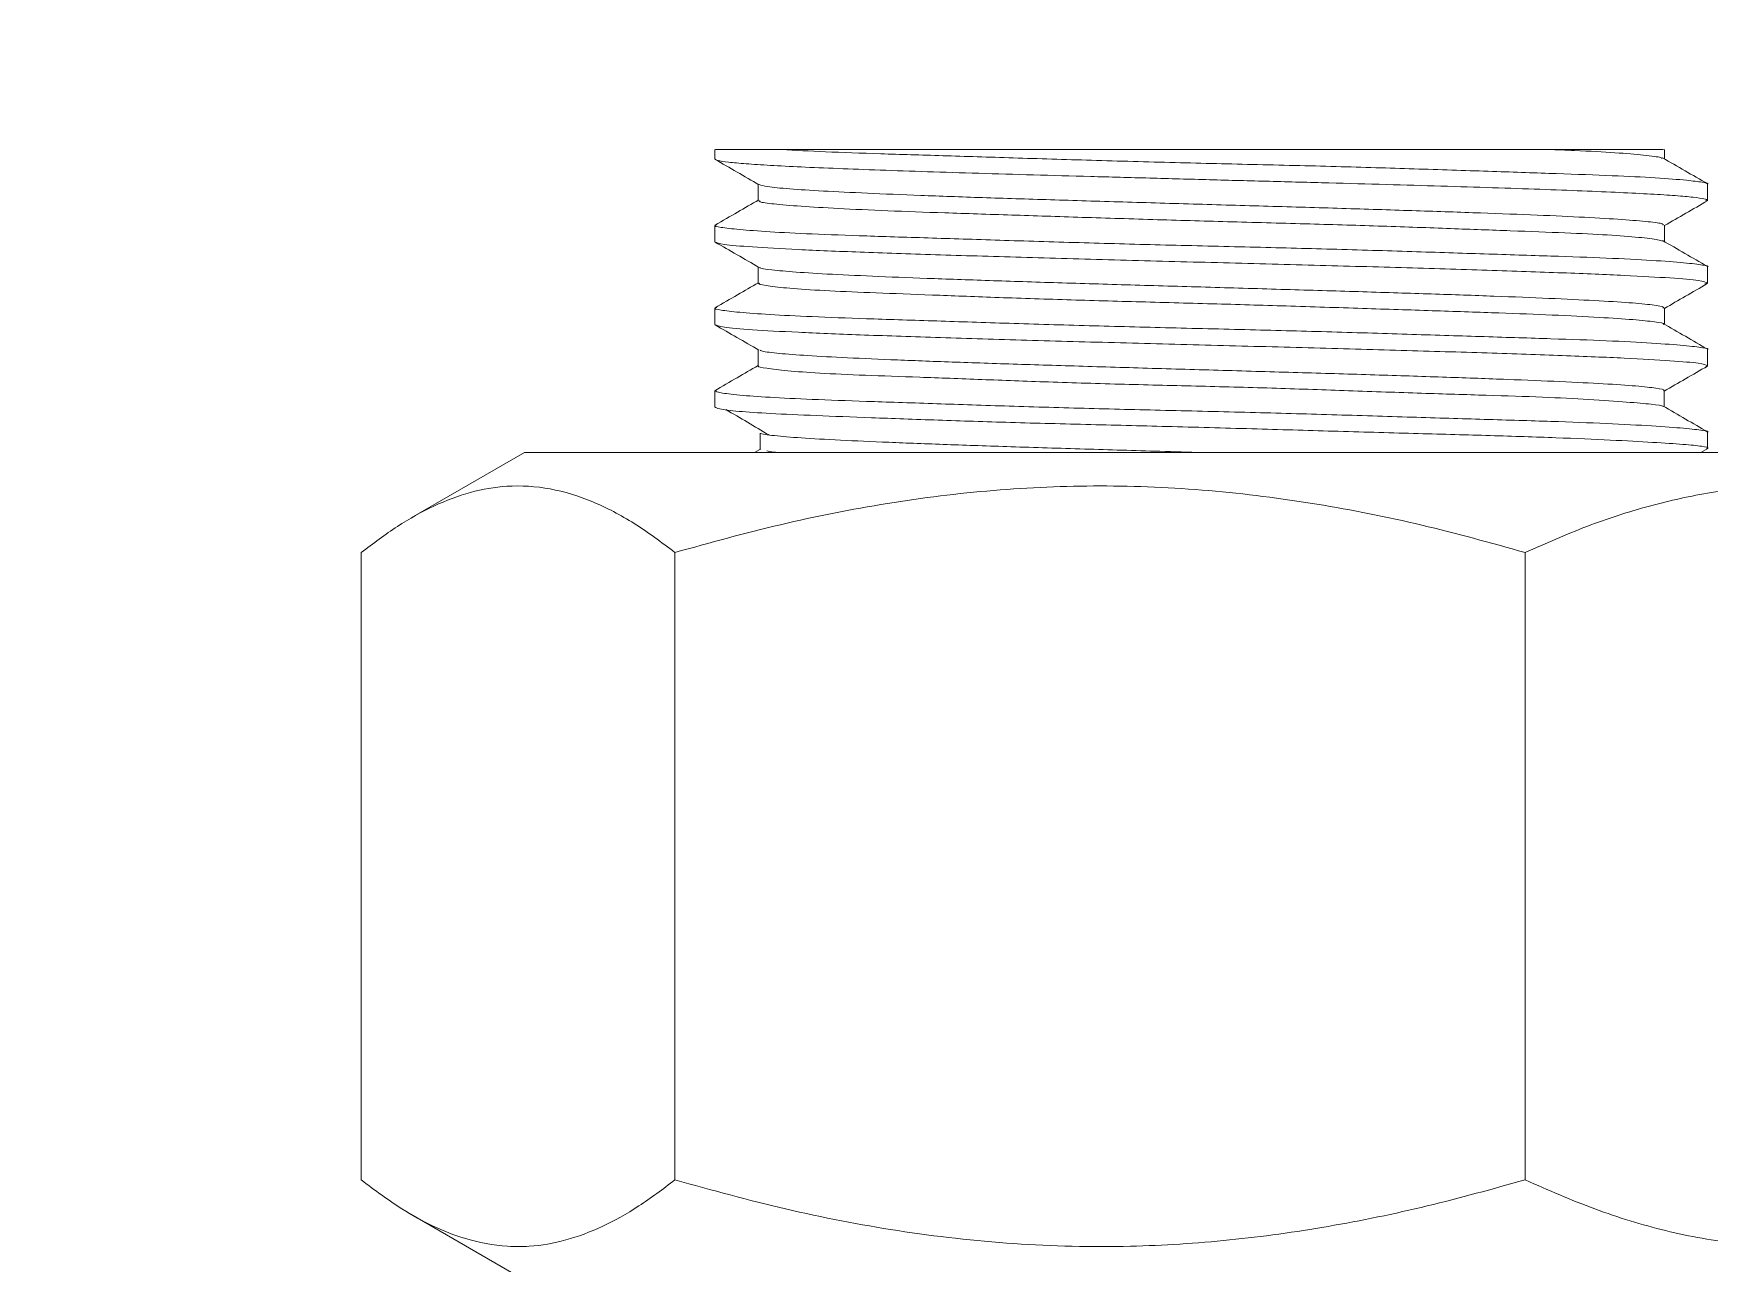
# Model space of a CAD drawing. Header units: millimetres. Extents: x 2479 to 2785, y 1080 to 1310.
# Drawn here: x 2607.133 to 2609.45, y 1137.237 to 1138.937 of the extents above; entities that cross this region are included whole.
import ezdxf

# ---------------------------------------------------------------- set-up
doc = ezdxf.new("R2010")
doc.units = ezdxf.units.MM
doc.linetypes.add('HIDDEN', pattern=[0.375, 0.25, -0.125])

# ---------------------------------------------------------------- blocks, each defined once
blk = doc.blocks.new('G$C86730ED5')
at = {"color": 2, "linetype": 'Continuous', "lineweight": 15}
for p, q in [((-0.006861, 0.020295), (-0.006861, 0.020428)), ((0.006263, 0.020428), (0.006263, 0.020298)), ((-0.006264, 0.019715), (-0.006264, 0.019946)), ((0.006861, 0.019948), (0.006861, 0.019723)), ((0.006834, 0.019716), (0.006861, 0.019723)), ((-0.006861, 0.019151), (-0.006861, 0.019377)), ((0.006267, 0.019381), (0.006267, 0.019153)), ((-0.006262, 0.018572), (-0.006262, 0.018803)), ((0.006861, 0.018806), (0.006861, 0.018579)), ((0.006824, 0.018569), (0.006861, 0.018579)), ((-0.006861, 0.018008), (-0.006861, 0.018234)), ((0.006265, 0.018237), (0.006265, 0.018011)), ((-0.006265, 0.017429), (-0.006265, 0.01766)), ((0.006861, 0.017663), (0.006861, 0.017436)), ((0.006835, 0.017428), (0.006861, 0.017436)), ((-0.006861, 0.016868), (-0.006861, 0.017092)), ((0.006262, 0.017094), (0.006262, 0.01687)), ((-0.006861, 0.016864), (-0.006856, 0.016866)), ((-0.006235, 0.016276), (-0.006235, 0.016504)), ((0.006861, 0.01652), (0.006861, 0.016297)), ((-0.011059, 0.015334), (-0.009492, 0.016239)), ((0.009492, 0.016239), (-0.009492, 0.016239)), ((-0.006313, 0.016239), (-0.006239, 0.016282)), ((0.006863, 0.016293), (0.006769, 0.016239)), ((-0.011751, 0.014857), (-0.011751, 0.006184)), ((-0.007413, 0.014857), (-0.007413, 0.006184)), ((0.004338, 0.006184), (0.004338, 0.014857)), ((-0.009499, 0.004803), (-0.011063, 0.005708))]:
    blk.add_line(p, q, dxfattribs=at)
for points, knots in [([(-0.006843, 0.020428), (-0.006848, 0.020428), (-0.006869, 0.020428), (-0.00673, 0.020428), (-0.00644, 0.020428), (-0.006108, 0.020428), (-0.005942, 0.020428)], [0, 0, 0, 0, 0.099959, 0.399973, 0.699986, 1, 1, 1, 1]), ([(0.004657, 0.020428), (0.004494, 0.020428), (0.004166, 0.020428), (0.003592, 0.020428), (0.002964, 0.020428), (0.002282, 0.020428), (0.001559, 0.020428), (0.000557, 0.020428), (-0.000479, 0.020428), (-0.001504, 0.020428), (-0.002263, 0.020428), (-0.002998, 0.020428), (-0.003696, 0.020428), (-0.004349, 0.020428), (-0.004948, 0.020428), (-0.005492, 0.020428), (-0.005792, 0.020428), (-0.005942, 0.020428)], [0, 0, 0, 0, 0.06028, 0.120639, 0.181907, 0.243246, 0.305717, 0.368145, 0.492214, 0.55467, 0.61795, 0.681279, 0.744183, 0.807766, 0.871912, 0.935693, 1, 1, 1, 1]), ([(-0.005942, 0.020425), (-0.005748, 0.020415), (-0.005355, 0.020395), (-0.004593, 0.020368), (-0.003719, 0.020342), (-0.002738, 0.020311), (-0.001654, 0.020277), (-0.000512, 0.020246), (0.000655, 0.020218), (0.001794, 0.020191), (0.002891, 0.020157), (0.003896, 0.020124), (0.0048, 0.020093), (0.00556, 0.020066), (0.006167, 0.020036), (0.006582, 0.020003), (0.006799, 0.019974), (0.006888, 0.019957), (0.006861, 0.019948), (0.006861, 0.019948)], [0, 0, 0, 0, 0.060063, 0.121674, 0.181737, 0.243349, 0.30687, 0.372233, 0.435764, 0.501137, 0.564659, 0.630023, 0.693555, 0.758931, 0.822453, 0.887818, 0.943301, 0.999995, 1, 1, 1, 1]), ([(0.006233, 0.020303), (0.006229, 0.020307), (0.006218, 0.020321), (0.006004, 0.020347), (0.005602, 0.020384), (0.005133, 0.020409), (0.00478, 0.020423), (0.004655, 0.020428)], [0, 0, 0, 0, 0.116129, 0.372468, 0.614609, 0.863516, 1, 1, 1, 1]), ([(0.00625, 0.020428), (0.00625, 0.020428), (0.006251, 0.020428), (0.006076, 0.020428), (0.005746, 0.020428), (0.005281, 0.020428), (0.004865, 0.020428), (0.004657, 0.020428)], [0, 0, 0, 0, 0.1397, 0.356317, 0.572837, 0.786418, 1, 1, 1, 1]), ([(0.006861, 0.019723), (0.006852, 0.01973), (0.006832, 0.019745), (0.006676, 0.019767), (0.00643, 0.019789), (0.006087, 0.019811), (0.005656, 0.019833), (0.005141, 0.019855), (0.004552, 0.019877), (0.003896, 0.019899), (0.003183, 0.019921), (0.002423, 0.019943), (0.001628, 0.019965), (0.000808, 0.019987), (-0.000023, 0.020009), (-0.000853, 0.020032), (-0.001671, 0.020054), (-0.002465, 0.020076), (-0.003222, 0.020098), (-0.003933, 0.02012), (-0.004586, 0.020142), (-0.005171, 0.020164), (-0.005681, 0.020186), (-0.006108, 0.020208), (-0.006446, 0.02023), (-0.006687, 0.020252), (-0.006836, 0.020274), (-0.006851, 0.020288), (-0.006859, 0.020295)], [0, 0, 0, 0, 0.038542, 0.077083, 0.115625, 0.154166, 0.192708, 0.23125, 0.269791, 0.308333, 0.346874, 0.385416, 0.423957, 0.462499, 0.501041, 0.539582, 0.578124, 0.616665, 0.655207, 0.693749, 0.73229, 0.770832, 0.809373, 0.847915, 0.886456, 0.924998, 0.96354, 1, 1, 1, 1]), ([(-0.006252, 0.019939), (-0.006353, 0.019998), (-0.006555, 0.020115), (-0.006758, 0.020232), (-0.006859, 0.02029)], [0, 0, 0, 0, 0.499918, 1, 1, 1, 1]), ([(0.006239, 0.020312), (0.006342, 0.020252), (0.006549, 0.020133), (0.006756, 0.020013), (0.006859, 0.019953)], [0, 0, 0, 0, 0.499982, 1, 1, 1, 1]), ([(0.006246, 0.01938), (0.006248, 0.019386), (0.006253, 0.019403), (0.00606, 0.019429), (0.005703, 0.019459), (0.005184, 0.01949), (0.004526, 0.01952), (0.003736, 0.01955), (0.002844, 0.01958), (0.001876, 0.019611), (0.000856, 0.019641), (-0.000188, 0.019671), (-0.001227, 0.019702), (-0.002232, 0.019732), (-0.003177, 0.019762), (-0.004034, 0.019792), (-0.004775, 0.019823), (-0.005387, 0.019853), (-0.005851, 0.019883), (-0.006161, 0.019913), (-0.006221, 0.019932), (-0.00625, 0.019942)], [0, 0, 0, 0, 0.033707, 0.087564, 0.141489, 0.1954, 0.249237, 0.303071, 0.35698, 0.410906, 0.464767, 0.518586, 0.572473, 0.626403, 0.68029, 0.73411, 0.787971, 0.841896, 0.895805, 0.94964, 1, 1, 1, 1]), ([(-0.006858, 0.019382), (-0.006755, 0.019442), (-0.006553, 0.019558), (-0.006352, 0.019675), (-0.006255, 0.019731)], [0, 0, 0, 0, 0.514219, 1, 1, 1, 1]), ([(0.006233, 0.01916), (0.006219, 0.019167), (0.006184, 0.019182), (0.005924, 0.019213), (0.0055, 0.019247), (0.004905, 0.019275), (0.00417, 0.019302), (0.003314, 0.019334), (0.002379, 0.019368), (0.00136, 0.019399), (0.000307, 0.019426), (-0.000757, 0.019457), (-0.001787, 0.019489), (-0.00278, 0.019522), (-0.003691, 0.019551), (-0.004498, 0.01958), (-0.005168, 0.019611), (-0.0057, 0.019643), (-0.006065, 0.019674), (-0.006253, 0.0197), (-0.006245, 0.019716), (-0.006241, 0.019722)], [0, 0, 0, 0, 0.036954, 0.09004, 0.144562, 0.199481, 0.256081, 0.309385, 0.364163, 0.41881, 0.475082, 0.528728, 0.583905, 0.638167, 0.693991, 0.748101, 0.803815, 0.857605, 0.912893, 0.967426, 1, 1, 1, 1]), ([(0.006862, 0.01972), (0.006761, 0.019661), (0.006563, 0.019547), (0.006364, 0.019432), (0.006267, 0.019376)], [0, 0, 0, 0, 0.508895, 1, 1, 1, 1]), ([(-0.006834, 0.019386), (-0.006846, 0.019383), (-0.006888, 0.019371), (-0.006798, 0.019351), (-0.006548, 0.019322), (-0.006121, 0.019289), (-0.005534, 0.019259), (-0.004778, 0.019231), (-0.00388, 0.019204), (-0.002864, 0.019171), (-0.001775, 0.019137), (-0.000626, 0.019106), (0.000531, 0.019079), (0.001683, 0.01905), (0.002777, 0.019016), (0.003801, 0.018983), (0.004709, 0.018954), (0.005492, 0.018927), (0.00611, 0.018895), (0.006566, 0.018861), (0.006796, 0.018831), (0.006887, 0.018814), (0.006861, 0.018806), (0.006861, 0.018806)], [0, 0, 0, 0, 0.017312, 0.066499, 0.116955, 0.166142, 0.216597, 0.268625, 0.322162, 0.374183, 0.427712, 0.479739, 0.533275, 0.585295, 0.638824, 0.690845, 0.744375, 0.796397, 0.849928, 0.901947, 0.955475, 0.999997, 1, 1, 1, 1]), ([(-0.006252, 0.018797), (-0.006353, 0.018856), (-0.006555, 0.018972), (-0.006757, 0.019089), (-0.006858, 0.019147)], [0, 0, 0, 0, 0.499983, 1, 1, 1, 1]), ([(0.006237, 0.01917), (0.00634, 0.01911), (0.006547, 0.01899), (0.006754, 0.018871), (0.006858, 0.018811)], [0, 0, 0, 0, 0.499978, 1, 1, 1, 1]), ([(0.006244, 0.018236), (0.006249, 0.01824), (0.006267, 0.018254), (0.006116, 0.018279), (0.005802, 0.018309), (0.00532, 0.018339), (0.004687, 0.018369), (0.003924, 0.0184), (0.003056, 0.01843), (0.002105, 0.01846), (0.001094, 0.01849), (0.000052, 0.018521), (-0.000991, 0.018551), (-0.002007, 0.018581), (-0.002968, 0.018612), (-0.003844, 0.018642), (-0.004615, 0.018672), (-0.00526, 0.018702), (-0.005766, 0.018733), (-0.006092, 0.018763), (-0.006248, 0.018785), (-0.006242, 0.018797), (-0.006241, 0.018799)], [0, 0, 0, 0, 0.021951, 0.075714, 0.129474, 0.183162, 0.236833, 0.290577, 0.344349, 0.398062, 0.451723, 0.505443, 0.559216, 0.612954, 0.666621, 0.720315, 0.77408, 0.827838, 0.881523, 0.935196, 0.988943, 1, 1, 1, 1]), ([(-0.006858, 0.018239), (-0.006755, 0.018299), (-0.006556, 0.018414), (-0.006357, 0.018529), (-0.006262, 0.018584)], [0, 0, 0, 0, 0.521039, 1, 1, 1, 1]), ([(0.006246, 0.018007), (0.006252, 0.018009), (0.006277, 0.018022), (0.006144, 0.018045), (0.005856, 0.018075), (0.005381, 0.018106), (0.00475, 0.018139), (0.003986, 0.018168), (0.003124, 0.018197), (0.002154, 0.018228), (0.001126, 0.018262), (0.000069, 0.018293), (-0.000978, 0.018321), (-0.002017, 0.01835), (-0.002992, 0.018382), (-0.00388, 0.018417), (-0.00465, 0.018445), (-0.005301, 0.018473), (-0.005801, 0.018503), (-0.00612, 0.018539), (-0.006267, 0.018564), (-0.006248, 0.018577), (-0.006243, 0.01858)], [0, 0, 0, 0, 0.015006, 0.06688, 0.12014, 0.174052, 0.229657, 0.281595, 0.334934, 0.388726, 0.444175, 0.496293, 0.549844, 0.603398, 0.658556, 0.710968, 0.764864, 0.818071, 0.872822, 0.925657, 0.980044, 1, 1, 1, 1]), ([(0.006857, 0.018573), (0.006756, 0.018515), (0.006559, 0.018401), (0.006362, 0.018287), (0.006265, 0.018231)], [0, 0, 0, 0, 0.512135, 1, 1, 1, 1]), ([(-0.006833, 0.018244), (-0.006845, 0.018241), (-0.006888, 0.018229), (-0.006798, 0.018208), (-0.006548, 0.018177), (-0.006121, 0.018145), (-0.005534, 0.018116), (-0.004779, 0.018088), (-0.003881, 0.01806), (-0.002864, 0.018026), (-0.001775, 0.017993), (-0.000626, 0.017963), (0.000531, 0.017936), (0.001683, 0.017906), (0.002777, 0.017871), (0.003801, 0.017839), (0.004709, 0.017811), (0.005492, 0.017784), (0.00611, 0.017751), (0.006566, 0.017717), (0.006796, 0.017688), (0.006887, 0.017671), (0.006861, 0.017663), (0.006861, 0.017663)], [0, 0, 0, 0, 0.018118, 0.067265, 0.117679, 0.166826, 0.217239, 0.269222, 0.322712, 0.37469, 0.428174, 0.48016, 0.533655, 0.585633, 0.639118, 0.6911, 0.744589, 0.796566, 0.850052, 0.902029, 0.955514, 0.999998, 1, 1, 1, 1]), ([(-0.006253, 0.017653), (-0.006354, 0.017712), (-0.006556, 0.017828), (-0.006758, 0.017945), (-0.006859, 0.018003)], [0, 0, 0, 0, 0.49998, 1, 1, 1, 1]), ([(0.006242, 0.018024), (0.006346, 0.017964), (0.006553, 0.017845), (0.00676, 0.017725), (0.006863, 0.017665)], [0, 0, 0, 0, 0.499977, 1, 1, 1, 1]), ([(0.00625, 0.017093), (0.006254, 0.017094), (0.00628, 0.017106), (0.006165, 0.017128), (0.005896, 0.017158), (0.005442, 0.017189), (0.004842, 0.017219), (0.004109, 0.017249), (0.003266, 0.017279), (0.00233, 0.01731), (0.001329, 0.01734), (0.000292, 0.01737), (-0.000754, 0.0174), (-0.001778, 0.017431), (-0.002752, 0.017461), (-0.00365, 0.017491), (-0.00445, 0.017522), (-0.005128, 0.017552), (-0.005662, 0.017582), (-0.006028, 0.017612), (-0.006223, 0.017637), (-0.006233, 0.017651), (-0.006235, 0.017655)], [0, 0, 0, 0, 0.009159, 0.063011, 0.116794, 0.170546, 0.224369, 0.278229, 0.332037, 0.385785, 0.439582, 0.49344, 0.547272, 0.601031, 0.654803, 0.708649, 0.762499, 0.816279, 0.870032, 0.923858, 0.977717, 1, 1, 1, 1]), ([(-0.006864, 0.017093), (-0.006761, 0.017153), (-0.006561, 0.017269), (-0.006361, 0.017384), (-0.006265, 0.01744)], [0, 0, 0, 0, 0.5188202, 1, 1, 1, 1]), ([(0.006243, 0.016874), (0.006244, 0.016876), (0.00625, 0.016887), (0.006098, 0.016905), (0.005767, 0.016935), (0.005249, 0.016972), (0.004591, 0.017005), (0.003815, 0.01703), (0.002912, 0.017057), (0.001928, 0.017092), (0.000895, 0.017128), (-0.000151, 0.017156), (-0.001217, 0.017181), (-0.00224, 0.017212), (-0.003193, 0.017248), (-0.004049, 0.017281), (-0.004811, 0.017306), (-0.005426, 0.017334), (-0.005885, 0.017369), (-0.00616, 0.017404), (-0.006284, 0.017424), (-0.006256, 0.017435), (-0.006252, 0.017436)], [0, 0, 0, 0, 0.008415, 0.062658, 0.11743, 0.173941, 0.226673, 0.280813, 0.335611, 0.392137, 0.444894, 0.499068, 0.553782, 0.610189, 0.663099, 0.717455, 0.771969, 0.828127, 0.881319, 0.936004, 0.990198, 1, 1, 1, 1]), ([(0.006859, 0.017432), (0.006758, 0.017374), (0.006559, 0.017259), (0.00636, 0.017144), (0.006262, 0.017087)], [0, 0, 0, 0, 0.507516, 1, 1, 1, 1]), ([(-0.006861, 0.017092), (-0.006845, 0.017083), (-0.006812, 0.017065), (-0.006545, 0.017032), (-0.006122, 0.017001), (-0.005533, 0.016973), (-0.004779, 0.016946), (-0.003881, 0.016916), (-0.002864, 0.016881), (-0.001775, 0.016849), (-0.000626, 0.016821), (0.000531, 0.016794), (0.001683, 0.016761), (0.002776, 0.016727), (0.003801, 0.016696), (0.004709, 0.016669), (0.005491, 0.01664), (0.00611, 0.016606), (0.006566, 0.016573), (0.006796, 0.016545), (0.006887, 0.016529), (0.006861, 0.01652), (0.006861, 0.01652)], [0, 0, 0, 0, 0.050053, 0.101397, 0.151451, 0.202795, 0.255734, 0.310209, 0.363144, 0.417615, 0.47056, 0.525041, 0.577978, 0.632451, 0.685394, 0.739873, 0.79281, 0.847282, 0.900221, 0.954694, 0.999999, 1, 1, 1, 1]), ([(0.006842, 0.016289), (0.00685, 0.016291), (0.006888, 0.016304), (0.006796, 0.016325), (0.006549, 0.016351), (0.00612, 0.016378), (0.005534, 0.016411), (0.004779, 0.016444), (0.003881, 0.016473), (0.002864, 0.0165), (0.001775, 0.016531), (0.000626, 0.016565), (-0.00053, 0.016597), (-0.001682, 0.016625), (-0.002777, 0.016653), (-0.003801, 0.016686), (-0.004709, 0.01672), (-0.005491, 0.01675), (-0.006111, 0.016777), (-0.006559, 0.016807), (-0.006818, 0.016839), (-0.006848, 0.016859), (-0.006861, 0.016868)], [0, 0, 0, 0, 0.012479, 0.061908, 0.112612, 0.162041, 0.212745, 0.265022, 0.318814, 0.371093, 0.424887, 0.477163, 0.530953, 0.583237, 0.637037, 0.689314, 0.743107, 0.795391, 0.849191, 0.901467, 0.955259, 1, 1, 1, 1]), ([(-0.006113, 0.016481), (-0.006213, 0.016539), (-0.006411, 0.016657), (-0.00661, 0.016774), (-0.006709, 0.016832)], [0, 0, 0, 0, 0.499997, 1, 1, 1, 1]), ([(0.006244, 0.016881), (0.006348, 0.016821), (0.006555, 0.016701), (0.006762, 0.016581), (0.006865, 0.016521)], [0, 0, 0, 0, 0.499975, 1, 1, 1, 1]), ([(-0.000121, 0.016239), (-0.000318, 0.016244), (-0.000868, 0.01626), (-0.001768, 0.016287), (-0.002764, 0.016318), (-0.003676, 0.016349), (-0.004471, 0.016379), (-0.005152, 0.01641), (-0.005695, 0.01644), (-0.006059, 0.016472), (-0.006223, 0.016493), (-0.006233, 0.016504), (-0.006233, 0.016504)], [0, 0, 0, 0, 0.064492, 0.180664, 0.300352, 0.413295, 0.529476, 0.643608, 0.760922, 0.876576, 0.995888, 1, 1, 1, 1]), ([(-0.005986, 0.016239), (-0.006003, 0.01624), (-0.006094, 0.016247), (-0.006122, 0.016254), (-0.006145, 0.01626)], [0, 0, 0, 0, 0.187235, 1, 1, 1, 1]), ([(-0.007413, 0.014857), (-0.0076, 0.014997), (-0.007975, 0.015277), (-0.008551, 0.015577), (-0.00914, 0.01576), (-0.009706, 0.015795), (-0.010243, 0.015703), (-0.010748, 0.015512), (-0.011252, 0.015232), (-0.011585, 0.014982), (-0.011751, 0.014857)], [0, 0, 0, 0, 0.132033, 0.26458, 0.399288, 0.535021, 0.649902, 0.765413, 0.882511, 1, 1, 1, 1]), ([(0.004338, 0.014857), (0.003863, 0.014989), (0.002913, 0.015252), (0.001453, 0.015543), (-0.000032, 0.015732), (-0.001528, 0.015798), (-0.003013, 0.015734), (-0.004489, 0.01555), (-0.005959, 0.015259), (-0.006928, 0.014991), (-0.007413, 0.014857)], [0, 0, 0, 0, 0.123855, 0.247682, 0.373852, 0.499999, 0.623637, 0.747295, 0.873632, 1, 1, 1, 1]), ([(0.011751, 0.014857), (0.011431, 0.014997), (0.01079, 0.015277), (0.009804, 0.015578), (0.008799, 0.015759), (0.007831, 0.015795), (0.006914, 0.015702), (0.00605, 0.015511), (0.005189, 0.015232), (0.004622, 0.014982), (0.004338, 0.014857)], [0, 0, 0, 0, 0.13231, 0.264582, 0.399813, 0.53502, 0.650207, 0.765411, 0.882694, 1, 1, 1, 1]), ([(-0.011751, 0.006184), (-0.011564, 0.006044), (-0.011094, 0.005693), (-0.010416, 0.005372), (-0.009825, 0.00526), (-0.009358, 0.005261), (-0.008921, 0.005337), (-0.008415, 0.005528), (-0.007911, 0.005808), (-0.007579, 0.006059), (-0.007413, 0.006184)], [0, 0, 0, 0, 0.13207, 0.331921, 0.467187, 0.535173, 0.65001, 0.76548, 0.882544, 1, 1, 1, 1]), ([(-0.007413, 0.006184), (-0.006905, 0.006044), (-0.00589, 0.005763), (-0.004326, 0.005461), (-0.002732, 0.00528), (-0.001197, 0.005244), (0.000255, 0.005337), (0.001625, 0.005528), (0.002989, 0.005809), (0.003888, 0.006059), (0.004338, 0.006184)], [0, 0, 0, 0, 0.132343, 0.264649, 0.399932, 0.535191, 0.65033, 0.765488, 0.882733, 1, 1, 1, 1]), ([(0.004338, 0.006184), (0.004658, 0.006044), (0.005299, 0.005763), (0.006285, 0.005461), (0.007291, 0.00528), (0.008259, 0.005244), (0.009175, 0.005337), (0.01004, 0.005528), (0.0109, 0.005809), (0.011467, 0.006059), (0.011751, 0.006184)], [0, 0, 0, 0, 0.132343, 0.264649, 0.399932, 0.535191, 0.65033, 0.765488, 0.882733, 1, 1, 1, 1])]:
    blk.add_open_spline(points, degree=3, knots=knots, dxfattribs=at)
for points in [[(0.006861, 0.018579), (0.006836, 0.018591), (0.006785, 0.018615), (0.006377, 0.018651), (0.005743, 0.018687), (0.004883, 0.018722), (0.003837, 0.018758), (0.002643, 0.018794), (0.001347, 0.01883), (0, 0.018865), (-0.001347, 0.018901), (-0.002643, 0.018937), (-0.003837, 0.018973), (-0.004883, 0.019008), (-0.005743, 0.019044), (-0.006377, 0.01908), (-0.006785, 0.019115), (-0.006836, 0.019139), (-0.006861, 0.019151)], [(0.006861, 0.017436), (0.006836, 0.017448), (0.006785, 0.017472), (0.006377, 0.017507), (0.005743, 0.017543), (0.004883, 0.017579), (0.003837, 0.017615), (0.002643, 0.01765), (0.001347, 0.017686), (0, 0.017722), (-0.001347, 0.017757), (-0.002643, 0.017793), (-0.003837, 0.017829), (-0.004883, 0.017865), (-0.005743, 0.0179), (-0.006377, 0.017936), (-0.006785, 0.017972), (-0.006836, 0.017996), (-0.006861, 0.018008)]]:
    blk.add_open_spline(points, degree=3, dxfattribs=at)
blk = doc.blocks.new('G$C4CEE3454')
h = blk.add_hatch()
h.set_pattern_fill('AR-CONC', color=8, scale=0.0003)
h.set_pattern_definition([(50, (-1168.86321, -2564.920146), (0.0546554007, -0.00478172566), [0.005715, -0.062865]), (355, (-1168.86321, -2564.920146), (-0.0105730264, 0.0573170536), [0.004572, -0.0502921753]), (100.4514447, (-1168.858656, -2564.920545), (0.0440823741, 0.0525353256), [0.0048570026, -0.0534270734]), (46.1842, (-1168.86321, -2564.904906), (0.0813237123, -0.0126126984), [0.0085725, -0.0942975]), (96.6355576, (-1168.856434, -2564.90596), (0.0712212402, 0.0742278374), [0.007285507, -0.0801406824]), (351.184151, (-1168.86321, -2564.90491), (0.0712212402, 0.0742278374), [0.00685799, -0.0754379196]), (21, (-1168.85559, -2564.908716), (0.0454843174, -0.03067955946), [0.005715, -0.062865]), (326, (-1168.85559, -2564.908716), (0.0185406085, 0.0552563898), [0.004572, -0.050292]), (71.451445, (-1168.8518, -2564.911273), (0.0640249258, 0.0245768307), [0.0048570026, -0.0534269813]), (37.5, (-1168.863211, -2564.920146), (0.00092658098, 0.02536651166), [0, -0.0496824, 0, -0.051054, 0, -0.0504825]), (7.5, (-1168.86321, -2564.920146), (0.02004589875, 0.03005417245), [0, -0.0291084, 0, -0.0485394, 0, -0.0192405]), (327.5, (-1168.880204, -2564.920146), (0.04067717855, -0.0017186232), [0, -0.01905, 0, -0.059436, 0, -0.078867]), (317.5, (-1168.887824, -2564.920146), (0.0444387544, 0.0076279473), [0, -0.024765, 0, -0.0394716, 0, -0.056007])])
h.paths.add_polyline_path([(0.221947, 0.15), (0.221947, 0), (0.315574, 0), (0.315574, 0.068627, -0.086768), (0.316447, 0.073618), (0.316447, 0.15), (0.221947, 0.15)], is_closed=False)
h.paths.add_polyline_path([(0.361447, 0.15), (0.361447, 0.083333), (0.405603, 0.083333), (0.460282, 0.15), (0.361447, 0.15)], is_closed=False)
h.paths.add_polyline_path([(0.428319, 0), (0.521947, 0), (0.521947, 0.15), (0.518511, 0.15), (0.428319, 0.038562), (0.428319, 0)], is_closed=False)
at = {"color": 8, "linetype": 'HIDDEN', "ltscale": 0.2}
blk.add_lwpolyline([(0.361447, 0.30573), (0.361447, 0.001333), (0.316447, 0.001333), (0.316447, 0.30573)], dxfattribs=at)
blk.add_blockref('G$C86730ED5', (0.371947, 0.005049))

msp = doc.modelspace()

# ---------------------------------------------------------------- block references
at = {"xscale": 100.0000104512787, "yscale": 100.0000104512787, "zscale": 100.0000104512787}
msp.add_blockref('G$C4CEE3454', (2571.5665, 1136.2295), dxfattribs=at)

doc.saveas('drawing.dxf')
